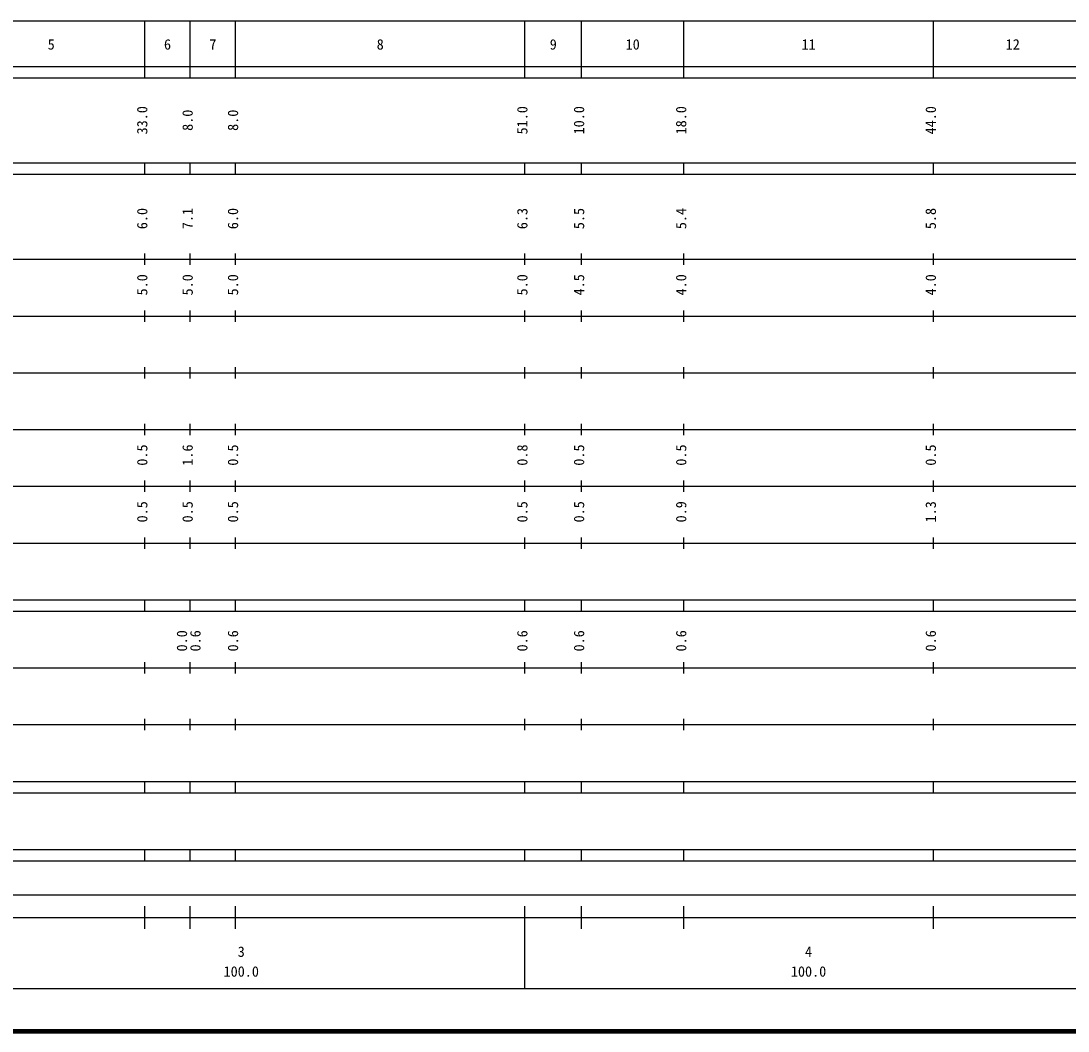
# Model space of a CAD drawing. Units: millimetres on the paper, enlarged 1000 times. Extents: x -59927063 to 680000, y 20000 to 2888253.
# Drawn here: x 279165 to 463744, y 20000 to 198000 of the extents above; entities that cross this region are included whole.
import ezdxf
from ezdxf.enums import TextEntityAlignment as Align

# ---------------------------------------------------------------- set-up
doc = ezdxf.new("R2010")
doc.units = ezdxf.units.MM
doc.header["$LTSCALE"] = 1000
doc.layers.add('M-TTL', color=2, linetype='Continuous', lineweight=140)
doc.layers.add('M-TTL-BAND', color=7, linetype='Continuous', lineweight=25)
doc.styles.add('ＭＳ ゴシック', font='')
doc.styles.get('ＭＳ ゴシック').set_extended_font_data('MS Gothic')

msp = doc.modelspace()

# ---------------------------------------------------------------- linework, layer by layer
at = {"layer": 'M-TTL'}
msp.add_line((40000, 20000), (680000, 20000), dxfattribs=at)
at = {"layer": 'M-TTL-BAND'}
for p, q in [((68000, 198000), (579000, 198000)), ((301000, 188000), (301000, 198000)), ((309000, 188000), (309000, 198000)), ((317000, 188000), (317000, 198000)), ((368000, 188000), (368000, 198000)), ((378000, 188000), (378000, 198000)), ((396000, 188000), (396000, 198000)), ((440000, 188000), (440000, 198000)), ((40000, 190000), (579000, 190000)), ((40000, 188000), (579000, 188000)), ((40000, 173000), (579000, 173000)), ((301000, 171000), (301000, 173000)), ((309000, 171000), (309000, 173000)), ((317000, 171000), (317000, 173000)), ((368000, 171000), (368000, 173000)), ((378000, 171000), (378000, 173000)), ((396000, 171000), (396000, 173000)), ((440000, 171000), (440000, 173000)), ((40000, 171000), (579000, 171000)), ((301000, 155000), (301000, 157000)), ((309000, 155000), (309000, 157000)), ((317000, 155000), (317000, 157000)), ((368000, 155000), (368000, 157000)), ((378000, 155000), (378000, 157000)), ((396000, 155000), (396000, 157000)), ((440000, 155000), (440000, 157000)), ((40000, 156000), (579000, 156000)), ((46000, 146000), (579000, 146000)), ((301000, 145000), (301000, 147000)), ((309000, 145000), (309000, 147000)), ((317000, 145000), (317000, 147000)), ((368000, 145000), (368000, 147000)), ((378000, 145000), (378000, 147000)), ((396000, 145000), (396000, 147000)), ((440000, 145000), (440000, 147000)), ((301000, 135000), (301000, 137000)), ((309000, 135000), (309000, 137000)), ((317000, 135000), (317000, 137000)), ((368000, 135000), (368000, 137000)), ((378000, 135000), (378000, 137000)), ((396000, 135000), (396000, 137000)), ((440000, 135000), (440000, 137000)), ((52000, 136000), (579000, 136000)), ((46000, 126000), (579000, 126000)), ((301000, 125000), (301000, 127000)), ((309000, 125000), (309000, 127000)), ((317000, 125000), (317000, 127000)), ((368000, 125000), (368000, 127000)), ((378000, 125000), (378000, 127000)), ((396000, 125000), (396000, 127000)), ((440000, 125000), (440000, 127000)), ((301000, 115000), (301000, 117000)), ((309000, 115000), (309000, 117000)), ((317000, 115000), (317000, 117000)), ((368000, 115000), (368000, 117000)), ((378000, 115000), (378000, 117000)), ((396000, 115000), (396000, 117000)), ((440000, 115000), (440000, 117000)), ((52000, 116000), (579000, 116000)), ((46000, 106000), (579000, 106000)), ((301000, 105000), (301000, 107000)), ((309000, 105000), (309000, 107000)), ((317000, 105000), (317000, 107000)), ((368000, 105000), (368000, 107000)), ((378000, 105000), (378000, 107000)), ((396000, 105000), (396000, 107000)), ((440000, 105000), (440000, 107000)), ((40000, 96000), (579000, 96000)), ((301000, 94000), (301000, 96000)), ((309000, 94000), (309000, 96000)), ((317000, 94000), (317000, 96000)), ((368000, 94000), (368000, 96000)), ((378000, 94000), (378000, 96000)), ((396000, 94000), (396000, 96000)), ((440000, 94000), (440000, 96000)), ((40000, 94000), (579000, 94000)), ((301000, 83000), (301000, 85000)), ((309000, 83000), (309000, 85000)), ((317000, 83000), (317000, 85000)), ((368000, 83000), (368000, 85000)), ((378000, 83000), (378000, 85000)), ((396000, 83000), (396000, 85000)), ((440000, 83000), (440000, 85000)), ((49000, 84000), (579000, 84000)), ((40000, 74000), (579000, 74000)), ((301000, 73000), (301000, 75000)), ((309000, 73000), (309000, 75000)), ((317000, 73000), (317000, 75000)), ((368000, 73000), (368000, 75000)), ((378000, 73000), (378000, 75000)), ((396000, 73000), (396000, 75000)), ((440000, 73000), (440000, 75000)), ((40000, 64000), (579000, 64000)), ((301000, 62000), (301000, 64000)), ((309000, 62000), (309000, 64000)), ((317000, 62000), (317000, 64000)), ((368000, 62000), (368000, 64000)), ((378000, 62000), (378000, 64000)), ((396000, 62000), (396000, 64000)), ((440000, 62000), (440000, 64000)), ((40000, 62000), (579000, 62000)), ((40000, 52000), (579000, 52000)), ((301000, 50000), (301000, 52000)), ((309000, 50000), (309000, 52000)), ((317000, 50000), (317000, 52000)), ((368000, 50000), (368000, 52000)), ((378000, 50000), (378000, 52000)), ((396000, 50000), (396000, 52000)), ((440000, 50000), (440000, 52000)), ((40000, 50000), (579000, 50000)), ((71000, 44000), (565000, 44000)), ((301000, 38000), (301000, 42000)), ((309000, 38000), (309000, 42000)), ((317000, 38000), (317000, 42000)), ((368000, 27500), (368000, 42000)), ((378000, 38000), (378000, 42000)), ((396000, 38000), (396000, 42000)), ((440000, 38000), (440000, 42000)), ((40000, 40000), (579000, 40000)), ((68000, 27500), (579000, 27500))]:
    msp.add_line(p, q, dxfattribs=at)

# ---------------------------------------------------------------- texts
at = {"layer": 'M-TTL-BAND', "style": 'ＭＳ ゴシック'}
for s, p in [('5', (284500, 192405)), ('6', (305000, 192405)), ('7', (313000, 192405)), ('8', (342500, 192405)), ('9', (373000, 192405)), ('10', (387000, 192405)), ('11', (418000, 192405)), ('12', (454000, 192405)), ('3', (318000, 32523)), ('4', (418000, 32523)), ('100.0', (318000, 29033)), ('100.0', (418000, 29033))]:
    msp.add_text(s, height=1833, dxfattribs=at).set_placement(p, align=Align.BOTTOM_CENTER)
for s, p in [('33.0', (302000, 180500)), ('51.0', (369000, 180500)), ('10.0', (379000, 180500)), ('18.0', (397000, 180500)), ('44.0', (441000, 180500)), ('8.0', (310000, 180500)), ('8.0', (318000, 180500)), ('6.0', (302000, 163174)), ('7.1', (310000, 163174)), ('6.0', (318000, 163174)), ('6.3', (369000, 163174)), ('5.5', (379000, 163174)), ('5.4', (397000, 163174)), ('5.8', (441000, 163174)), ('5.0', (302000, 151500)), ('5.0', (310000, 151500)), ('5.0', (318000, 151500)), ('5.0', (369000, 151500)), ('4.5', (379000, 151500)), ('4.0', (397000, 151500)), ('4.0', (441000, 151500)), ('0.5', (302000, 121500)), ('1.6', (310000, 121500)), ('0.5', (318000, 121500)), ('0.8', (369000, 121500)), ('0.5', (379000, 121500)), ('0.5', (397000, 121500)), ('0.5', (441000, 121500)), ('0.5', (302000, 111500)), ('0.5', (310000, 111500)), ('0.5', (318000, 111500)), ('0.5', (369000, 111500)), ('0.5', (379000, 111500)), ('0.9', (397000, 111500)), ('1.3', (441000, 111500)), ('0.0', (309000, 88764)), ('0.6', (311370, 88764)), ('0.6', (318000, 88764)), ('0.6', (369000, 88764)), ('0.6', (379000, 88764)), ('0.6', (397000, 88764)), ('0.6', (441000, 88764))]:
    msp.add_text(s, height=1833, rotation=90, dxfattribs=at).set_placement(p, align=Align.BOTTOM_CENTER)

doc.saveas('drawing.dxf')
